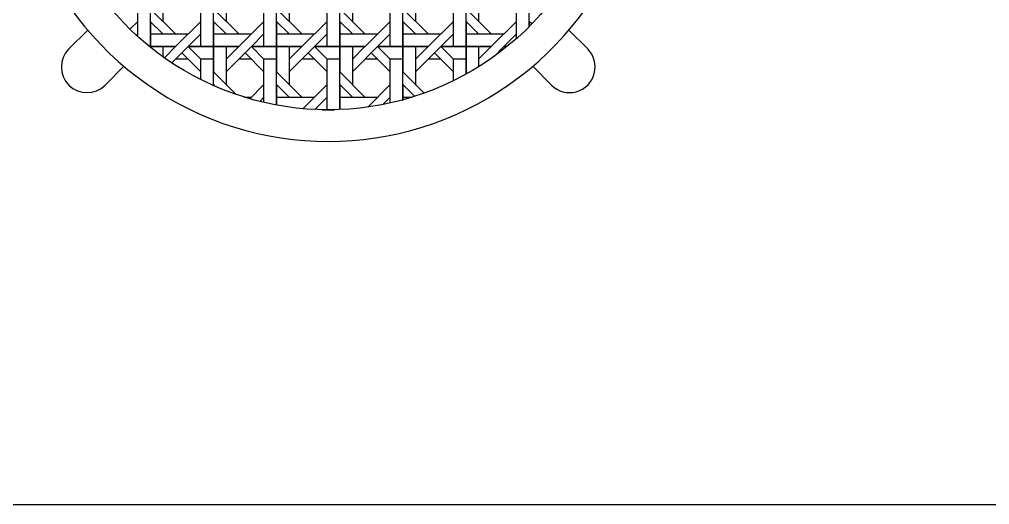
# Model space of a CAD drawing. Header units: millimetres. Extents: x 36213 to 52357, y 13387 to 22894.
# Drawn here: x 41632 to 42370, y 15935 to 16303 of the extents above; entities that cross this region are included whole.
import ezdxf

# ---------------------------------------------------------------- set-up
doc = ezdxf.new("R2010")
doc.units = ezdxf.units.MM
doc.layers.add('www.cad-blocks.net', color=7, linetype='Continuous')

# ---------------------------------------------------------------- blocks, each defined once
blk = doc.blocks.new('*X59')
at = {"color": 0}
for p, q in [((203.569, 88.781), (203.569, 92.781)), ((204.369, 92.781), (204.369, 90.381)), ((207.569, 88.781), (207.569, 92.781)), ((208.369, 92.781), (208.369, 90.381)), ((211.569, 88.781), (211.569, 92.781)), ((212.369, 92.781), (212.369, 90.381)), ((215.569, 88.781), (215.569, 92.781)), ((216.369, 92.781), (216.369, 90.381)), ((219.569, 88.781), (219.569, 92.781)), ((220.369, 92.781), (220.369, 90.381)), ((223.569, 88.781), (223.569, 92.781)), ((224.369, 92.781), (224.369, 90.381)), ((227.569, 90.047), (227.569, 92.781)), ((202.769, 89.427), (202.769, 91.981)), ((206.769, 88.781), (206.769, 91.981)), ((210.769, 88.781), (210.769, 91.981)), ((214.769, 88.781), (214.769, 91.981)), ((218.769, 88.781), (218.769, 91.981)), ((222.769, 88.781), (222.769, 91.981)), ((226.769, 89.295), (226.769, 91.981)), ((205.168, 89.581), (203.568, 91.181)), ((209.168, 89.581), (207.568, 91.181)), ((213.168, 89.581), (211.568, 91.181)), ((217.168, 89.581), (215.568, 91.181)), ((221.168, 89.581), (219.568, 91.181)), ((225.168, 89.581), (223.568, 91.181)), ((202.769, 90.381), (202.276, 89.889)), ((204.368, 89.581), (203.568, 90.381)), ((203.569, 90.381), (203.569, 88.781)), ((206.769, 90.381), (205.169, 88.781)), ((208.368, 89.581), (207.568, 90.381)), ((207.569, 90.381), (207.569, 88.781)), ((210.769, 90.381), (209.169, 88.781)), ((212.368, 89.581), (211.568, 90.381)), ((211.569, 90.381), (211.569, 88.781)), ((214.769, 90.381), (213.169, 88.781)), ((216.368, 89.581), (215.568, 90.381)), ((215.569, 90.381), (215.569, 88.781)), ((218.769, 90.381), (217.169, 88.781)), ((220.369, 89.581), (219.568, 90.381)), ((219.569, 90.381), (219.569, 88.781)), ((222.769, 90.381), (221.169, 88.781)), ((223.569, 90.381), (223.569, 88.781)), ((224.369, 89.581), (223.569, 90.381)), ((226.769, 90.381), (225.169, 88.781)), ((227.569, 90.381), (227.569, 90.047)), ((227.735, 90.215), (227.569, 90.381)), ((202.768, 89.581), (202.688, 89.5)), ((203.569, 89.581), (205.969, 89.581)), ((206.768, 89.581), (205.968, 88.781)), ((207.569, 89.581), (209.969, 89.581)), ((210.768, 89.581), (209.968, 88.781)), ((211.569, 89.581), (213.969, 89.581)), ((214.768, 89.581), (213.968, 88.781)), ((215.569, 89.581), (217.969, 89.581)), ((218.768, 89.581), (217.968, 88.781)), ((219.569, 89.581), (221.969, 89.581)), ((222.769, 89.581), (221.968, 88.781)), ((223.569, 89.581), (225.969, 89.581)), ((226.769, 89.581), (225.969, 88.781)), ((203.523, 88.781), (203.569, 88.781)), ((203.569, 88.781), (203.523, 88.781)), ((203.569, 88.745), (203.569, 88.781)), ((203.569, 88.781), (203.569, 88.781)), ((203.569, 88.781), (205.169, 88.781)), ((203.569, 88.781), (203.569, 88.745)), ((205.169, 88.781), (203.569, 88.781)), ((204.369, 88.781), (204.369, 88.138)), ((204.46, 88.073), (205.168, 88.781)), ((204.936, 87.748), (205.969, 88.781)), ((205.968, 88.781), (206.768, 87.981)), ((205.969, 88.781), (207.569, 88.781)), ((207.569, 88.781), (205.969, 88.781)), ((207.569, 86.312), (207.569, 88.781)), ((207.569, 88.781), (207.569, 88.781)), ((207.569, 88.781), (209.169, 88.781)), ((207.569, 88.781), (207.569, 87.181)), ((209.169, 88.781), (207.569, 88.781)), ((208.368, 87.981), (209.168, 88.781)), ((208.369, 88.781), (208.369, 86.381)), ((208.369, 87.181), (209.969, 88.781)), ((209.968, 88.781), (210.768, 87.981)), ((209.969, 88.781), (211.569, 88.781)), ((211.569, 88.781), (209.969, 88.781)), ((211.569, 85.077), (211.569, 88.781)), ((211.569, 88.781), (211.569, 88.781)), ((211.569, 88.781), (213.169, 88.781)), ((211.569, 88.781), (211.569, 87.181)), ((213.169, 88.781), (211.569, 88.781)), ((212.368, 87.981), (213.168, 88.781)), ((212.369, 88.781), (212.369, 86.381)), ((212.369, 87.181), (213.969, 88.781)), ((213.968, 88.781), (214.768, 87.981)), ((213.969, 88.781), (215.569, 88.781)), ((215.569, 88.781), (213.969, 88.781)), ((215.569, 84.792), (215.569, 88.781)), ((215.569, 88.781), (215.569, 88.781)), ((215.569, 88.781), (217.169, 88.781)), ((215.569, 88.781), (215.569, 87.181)), ((217.169, 88.781), (215.569, 88.781)), ((216.368, 87.981), (217.168, 88.781)), ((216.369, 88.781), (216.369, 86.381)), ((216.369, 87.181), (217.969, 88.781)), ((217.968, 88.781), (218.768, 87.981)), ((217.969, 88.781), (219.569, 88.781)), ((219.569, 88.781), (217.969, 88.781)), ((219.569, 85.408), (219.569, 88.781)), ((219.569, 88.781), (219.569, 88.781)), ((219.569, 88.781), (221.169, 88.781)), ((219.569, 88.781), (219.569, 87.181)), ((221.169, 88.781), (219.569, 88.781)), ((220.369, 88.781), (220.369, 86.381)), ((220.369, 87.981), (221.169, 88.781)), ((220.369, 87.181), (221.969, 88.781)), ((221.969, 88.781), (223.569, 88.781)), ((223.569, 88.781), (221.969, 88.781)), ((221.968, 88.781), (222.769, 87.981)), ((223.569, 87.033), (223.569, 88.781)), ((223.569, 88.781), (223.569, 88.781)), ((223.569, 88.781), (225.169, 88.781)), ((223.569, 88.781), (223.569, 87.181)), ((225.169, 88.781), (223.569, 88.781)), ((224.369, 88.781), (224.369, 87.504)), ((224.369, 87.981), (225.169, 88.781)), ((225.348, 88.16), (225.969, 88.781)), ((225.969, 88.781), (226.162, 88.781)), ((226.162, 88.781), (225.969, 88.781)), ((225.969, 88.781), (226.054, 88.695)), ((205.969, 87.981), (205.169, 87.981)), ((205.568, 88.381), (206.768, 87.181)), ((206.769, 86.689), (206.769, 87.981)), ((207.569, 87.981), (206.769, 87.981)), ((209.969, 87.981), (209.169, 87.981)), ((209.568, 88.381), (210.768, 87.181)), ((210.769, 85.244), (210.769, 87.981)), ((211.569, 87.981), (210.769, 87.981)), ((213.969, 87.981), (213.169, 87.981)), ((213.568, 88.381), (214.768, 87.181)), ((214.769, 84.781), (214.769, 87.981)), ((215.569, 87.981), (214.769, 87.981)), ((217.969, 87.981), (217.169, 87.981)), ((217.568, 88.381), (218.768, 87.181)), ((218.769, 85.21), (218.769, 87.981)), ((219.569, 87.981), (218.769, 87.981)), ((221.969, 87.981), (221.169, 87.981)), ((221.568, 88.381), (222.768, 87.181)), ((222.769, 86.616), (222.769, 87.981)), ((223.569, 87.981), (222.769, 87.981)), ((225.568, 88.381), (225.603, 88.347)), ((208.997, 85.752), (207.568, 87.181)), ((213.168, 85.581), (211.568, 87.181)), ((217.168, 85.581), (215.568, 87.181)), ((220.917, 85.833), (219.568, 87.181)), ((223.663, 87.086), (223.568, 87.181)), ((207.691, 86.258), (207.568, 86.381)), ((207.569, 86.381), (207.569, 86.312)), ((210.769, 86.381), (209.866, 85.479)), ((212.368, 85.581), (211.568, 86.381)), ((211.569, 86.381), (211.569, 85.077)), ((214.769, 86.381), (213.236, 84.849)), ((216.368, 85.581), (215.568, 86.381)), ((215.569, 86.381), (215.569, 84.792)), ((218.769, 86.381), (217.338, 84.951)), ((220.319, 85.63), (219.568, 86.381)), ((219.569, 86.381), (219.569, 85.408)), ((209.522, 85.581), (209.969, 85.581)), ((210.768, 85.581), (210.497, 85.309)), ((211.569, 85.581), (213.969, 85.581)), ((214.768, 85.581), (213.985, 84.797)), ((215.569, 85.581), (217.969, 85.581)), ((218.768, 85.581), (218.299, 85.112)), ((219.569, 85.581), (220.163, 85.581)), ((214.446, 84.781), (215.24, 84.781)), ((215.24, 84.781), (214.446, 84.781))]:
    blk.add_line(p, q, dxfattribs=at)
blk = doc.blocks.new('A$C59F57BC4')
for p, q in [((107.47, 57.94), (119.4, 69.87)), ((436.17, 57.94), (424.24, 69.87)), ((130.4, 35.02), (142.33, 46.95)), ((413.24, 35.02), (401.32, 46.95))]:
    blk.add_line(p, q)
blk.add_lwpolyline([(415.63, 358.14), (445.69, 245.95, -1.303225), (97.96, 245.95), (128.02, 358.14, -0.192955)], format="xyb", close=True)
for centre, radius, start, end in [((271.82, 199.37), 200, 165, 15), ((118.94, 46.48), 16.21, 135, 315), ((424.71, 46.48), 16.21, 225, 45)]:
    blk.add_arc(centre, radius, start, end)
at = {"xscale": 10, "yscale": 10, "zscale": 10}
blk.add_blockref('*X59', (-1876.6, -828.4), dxfattribs=at)
blk = doc.blocks.new('FORMAT')
at = {"layer": 'www.cad-blocks.net', "color": 155, "true_color": 0x546d8e}
blk.add_line((37805.35, 15934.54), (52357.3, 15934.54), dxfattribs=at)

msp = doc.modelspace()

# ---------------------------------------------------------------- block references
at = {"xscale": 1.2, "yscale": 1.2, "zscale": 1.2}
msp.add_blockref('A$C59F57BC4', (41540.94, 16211.27), dxfattribs=at)
at = {"layer": 'www.cad-blocks.net'}
msp.add_blockref('FORMAT', (0, 0), dxfattribs=at)

doc.saveas('drawing.dxf')
